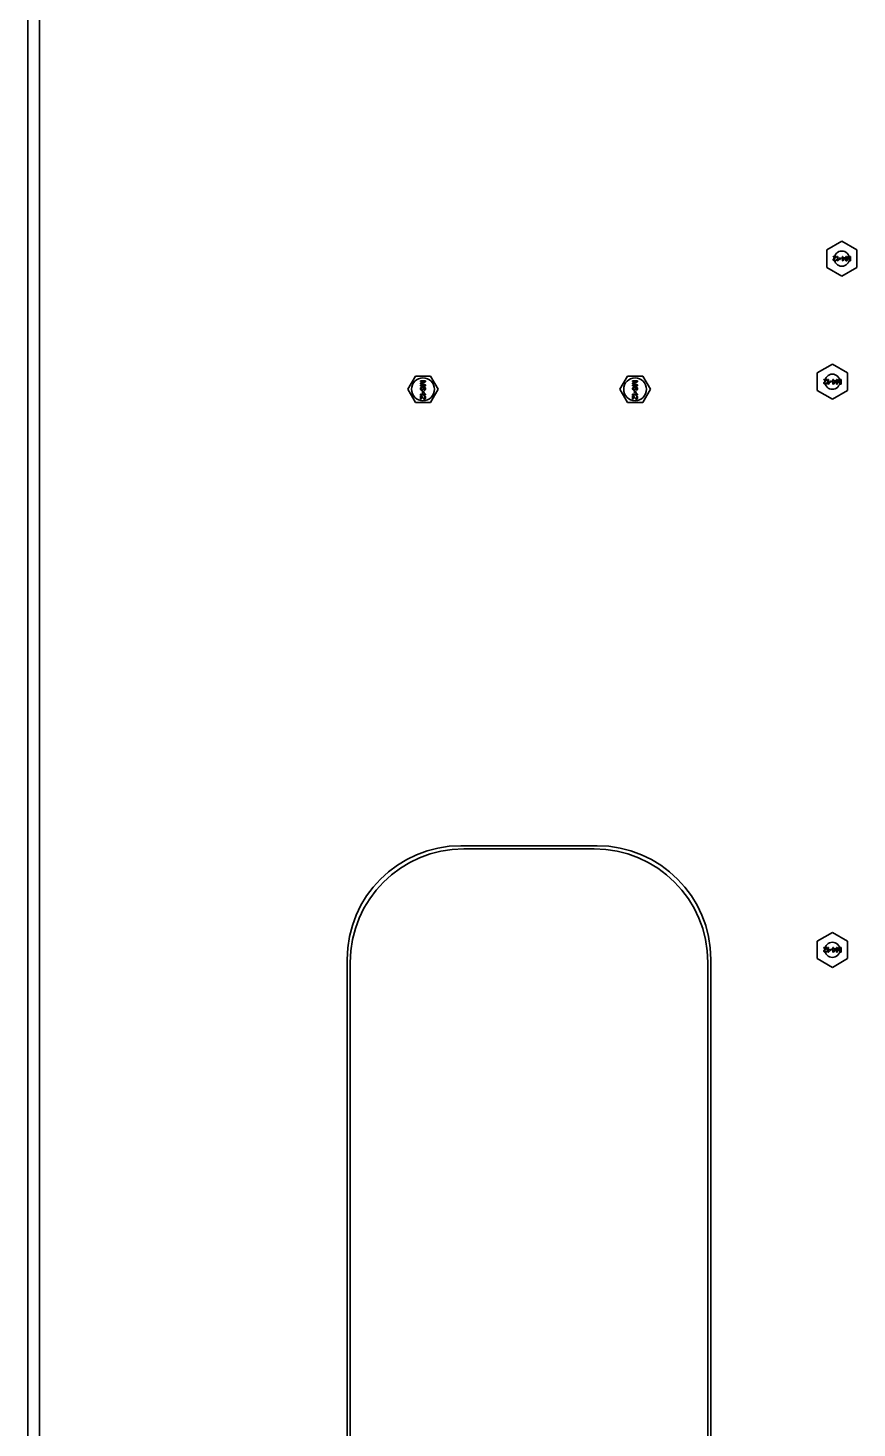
# Model space of a CAD drawing. Header units: millimetres. Extents: x 32496 to 166256, y 3504 to 23939.
# Drawn here: x 141732.2 to 141951.1, y 13461.1 to 13830.7 of the extents above; entities that cross this region are included whole.
import ezdxf

# ---------------------------------------------------------------- set-up
doc = ezdxf.new("R2010")
doc.units = ezdxf.units.MM
doc.layers.get('0').update_dxf_attribs({"lineweight": 35})

# ---------------------------------------------------------------- blocks, each defined once
blk = doc.blocks.new('8-1250')
at = {"linetype": 'Continuous'}
for p, q in [((-6864.13, -32157.29), (-6864.13, -34666.29)), ((-6861.13, -32157.29), (-6861.13, -34666.29)), ((-6653.23, -33134.48), (-6649.23, -33132.17)), ((-6653.23, -33134.48), (-6653.23, -33139.1)), ((-6649.23, -33132.17), (-6645.23, -33134.48)), ((-6645.23, -33139.1), (-6645.23, -33134.48)), ((-6649.23, -33141.41), (-6653.23, -33139.1)), ((-6651.5, -33136.32), (-6651.5, -33136.19)), ((-6651.5, -33136.19), (-6650.6, -33136.19)), ((-6650.8, -33136.32), (-6651.5, -33136.32)), ((-6651.48, -33136.95), (-6651.5, -33137.06)), ((-6651.5, -33137.11), (-6651.5, -33137.06)), ((-6651.5, -33137.11), (-6651.48, -33137.21)), ((-6651.43, -33136.88), (-6651.48, -33136.95)), ((-6651.48, -33137.21), (-6651.38, -33137.31)), ((-6650.8, -33136.32), (-6651.43, -33136.88)), ((-6651.38, -33137.31), (-6651.28, -33137.36)), ((-6651.35, -33137.06), (-6651.3, -33136.95)), ((-6651.35, -33137.06), (-6651.35, -33137.11)), ((-6651.3, -33137.18), (-6651.35, -33137.11)), ((-6651.3, -33136.95), (-6650.6, -33136.32)), ((-6651.23, -33137.24), (-6651.3, -33137.18)), ((-6651.28, -33137.36), (-6651.13, -33137.39)), ((-6651.1, -33137.26), (-6651.23, -33137.24)), ((-6651.03, -33137.39), (-6651.13, -33137.39)), ((-6651.1, -33137.26), (-6651, -33137.26)), ((-6651.03, -33137.39), (-6650.85, -33137.36)), ((-6650.88, -33137.24), (-6651, -33137.26)), ((-6650.8, -33137.18), (-6650.88, -33137.24)), ((-6650.85, -33137.36), (-6650.75, -33137.31)), ((-6650.75, -33137.11), (-6650.8, -33137.18)), ((-6650.75, -33137.11), (-6650.63, -33137.11)), ((-6650.75, -33137.31), (-6650.65, -33137.21)), ((-6650.65, -33137.21), (-6650.63, -33137.11)), ((-6650.6, -33136.19), (-6650.6, -33136.32)), ((-6650.4, -33137.39), (-6650.4, -33136.19)), ((-6650.4, -33136.19), (-6650.25, -33136.19)), ((-6650.25, -33137.39), (-6650.4, -33137.39)), ((-6650.25, -33136.19), (-6650.25, -33137.18)), ((-6650.1, -33137.01), (-6650.25, -33137.18)), ((-6650.25, -33137.39), (-6650.1, -33137.21)), ((-6650.1, -33137.01), (-6650.1, -33137.21)), ((-6649.88, -33136.62), (-6649.9, -33136.65)), ((-6649.9, -33136.65), (-6649.75, -33136.8)), ((-6649.75, -33136.8), (-6649.9, -33136.95)), ((-6649.9, -33136.95), (-6649.88, -33136.98)), ((-6649.75, -33136.75), (-6649.88, -33136.62)), ((-6649.88, -33136.98), (-6649.75, -33136.85)), ((-6649.75, -33136.75), (-6649.75, -33136.57)), ((-6649.75, -33136.57), (-6649.7, -33136.57)), ((-6649.75, -33137.03), (-6649.75, -33136.85)), ((-6649.7, -33137.03), (-6649.75, -33137.03)), ((-6649.7, -33136.57), (-6649.7, -33136.75)), ((-6649.58, -33136.62), (-6649.7, -33136.75)), ((-6649.7, -33136.8), (-6649.55, -33136.65)), ((-6649.55, -33136.95), (-6649.7, -33136.8)), ((-6649.7, -33136.85), (-6649.7, -33137.03)), ((-6649.7, -33136.85), (-6649.58, -33136.98)), ((-6649.55, -33136.65), (-6649.58, -33136.62)), ((-6649.58, -33136.98), (-6649.55, -33136.95)), ((-6649.35, -33136.7), (-6649.35, -33136.55)), ((-6649.35, -33136.55), (-6649.1, -33136.55)), ((-6649.1, -33136.7), (-6649.35, -33136.7)), ((-6645.23, -33139.1), (-6649.23, -33141.41)), ((-6649.1, -33136.55), (-6649.1, -33136.19)), ((-6649.1, -33136.19), (-6648.95, -33136.19)), ((-6649.1, -33137.39), (-6649.1, -33136.7)), ((-6648.95, -33137.39), (-6649.1, -33137.39)), ((-6648.95, -33136.19), (-6648.95, -33136.55)), ((-6648.95, -33136.55), (-6648.35, -33136.55)), ((-6648.95, -33136.7), (-6648.95, -33137.18)), ((-6648.95, -33137.39), (-6648.35, -33136.7)), ((-6648.53, -33136.7), (-6648.95, -33137.18)), ((-6648.53, -33136.7), (-6648.95, -33136.7)), ((-6648.35, -33136.55), (-6648.35, -33136.7)), ((-6648.15, -33137.39), (-6648.15, -33136.19)), ((-6648.15, -33136.19), (-6648, -33136.19)), ((-6647.93, -33137.39), (-6648.15, -33137.39)), ((-6648, -33136.19), (-6648, -33137.13)), ((-6647.65, -33136.19), (-6648, -33137.13)), ((-6647.93, -33137.39), (-6647.55, -33136.32)), ((-6647.65, -33136.19), (-6647.45, -33136.19)), ((-6647.55, -33136.32), (-6647.18, -33137.39)), ((-6647.1, -33137.13), (-6647.45, -33136.19)), ((-6646.95, -33137.39), (-6647.18, -33137.39)), ((-6647.1, -33137.13), (-6647.1, -33136.19)), ((-6647.1, -33136.19), (-6646.95, -33136.19)), ((-6646.95, -33136.19), (-6646.95, -33137.39)), ((-6655.73, -33166.98), (-6651.73, -33164.67)), ((-6651.73, -33164.67), (-6647.73, -33166.98)), ((-6763.87, -33171.29), (-6761.85, -33167.79)), ((-6757.81, -33167.79), (-6761.85, -33167.79)), ((-6757.81, -33167.79), (-6755.79, -33171.29)), ((-6707.87, -33171.29), (-6705.85, -33167.79)), ((-6701.81, -33167.79), (-6705.85, -33167.79)), ((-6701.81, -33167.79), (-6699.79, -33171.29)), ((-6655.73, -33166.98), (-6655.73, -33171.6)), ((-6654, -33168.82), (-6654, -33168.69)), ((-6654, -33168.69), (-6653.1, -33168.69)), ((-6653.1, -33168.69), (-6653.1, -33168.82)), ((-6652.9, -33169.89), (-6652.9, -33168.69)), ((-6652.9, -33168.69), (-6652.75, -33168.69)), ((-6652.75, -33168.69), (-6652.75, -33169.68)), ((-6651.6, -33169.05), (-6651.6, -33168.69)), ((-6651.6, -33168.69), (-6651.45, -33168.69)), ((-6651.45, -33168.69), (-6651.45, -33169.05)), ((-6650.65, -33169.89), (-6650.65, -33168.69)), ((-6650.65, -33168.69), (-6650.5, -33168.69)), ((-6650.5, -33168.69), (-6650.5, -33169.63)), ((-6650.15, -33168.69), (-6650.5, -33169.63)), ((-6650.15, -33168.69), (-6649.95, -33168.69)), ((-6649.6, -33169.63), (-6649.95, -33168.69)), ((-6649.6, -33169.63), (-6649.6, -33168.69)), ((-6649.6, -33168.69), (-6649.45, -33168.69)), ((-6649.45, -33168.69), (-6649.45, -33169.89)), ((-6647.73, -33171.6), (-6647.73, -33166.98)), ((-6761.85, -33174.79), (-6763.87, -33171.29)), ((-6760.48, -33169.25), (-6760.48, -33169.09)), ((-6760.48, -33169.09), (-6759.18, -33169.09)), ((-6759.45, -33169.25), (-6760.48, -33169.63)), ((-6759.45, -33169.25), (-6760.48, -33169.25)), ((-6760.48, -33169.85), (-6760.48, -33169.63)), ((-6760.48, -33169.85), (-6759.45, -33170.23)), ((-6760.48, -33170.39), (-6760.48, -33170.23)), ((-6760.48, -33170.23), (-6759.45, -33170.23)), ((-6759.18, -33170.39), (-6760.48, -33170.39)), ((-6760.45, -33170.9), (-6760.48, -33171.04)), ((-6760.48, -33171.17), (-6760.48, -33171.04)), ((-6760.48, -33171.17), (-6760.45, -33171.31)), ((-6760.37, -33170.77), (-6760.45, -33170.9)), ((-6760.45, -33171.31), (-6760.37, -33171.45)), ((-6760.26, -33170.69), (-6760.37, -33170.77)), ((-6760.37, -33171.45), (-6760.26, -33171.53)), ((-6760.34, -33169.74), (-6759.18, -33169.33)), ((-6759.18, -33170.15), (-6760.34, -33169.74)), ((-6760.34, -33171.01), (-6760.31, -33170.93)), ((-6760.34, -33171.01), (-6760.34, -33171.2)), ((-6760.31, -33171.28), (-6760.34, -33171.2)), ((-6760.31, -33170.93), (-6760.26, -33170.85)), ((-6760.26, -33171.36), (-6760.31, -33171.28)), ((-6760.12, -33170.63), (-6760.26, -33170.69)), ((-6760.26, -33170.85), (-6760.17, -33170.8)), ((-6760.17, -33171.42), (-6760.26, -33171.36)), ((-6760.26, -33171.53), (-6760.12, -33171.58)), ((-6760.17, -33170.8), (-6760.09, -33170.77)), ((-6760.09, -33171.45), (-6760.17, -33171.42)), ((-6759.92, -33170.61), (-6760.12, -33170.63)), ((-6759.98, -33171.58), (-6760.12, -33171.58)), ((-6760.01, -33170.77), (-6760.09, -33170.77)), ((-6760.09, -33171.45), (-6760.01, -33171.45)), ((-6760.06, -33172.01), (-6760.06, -33171.96)), ((-6760.06, -33171.96), (-6759.87, -33171.96)), ((-6759.87, -33172.01), (-6760.06, -33172.01)), ((-6760.01, -33170.77), (-6759.92, -33170.8)), ((-6759.92, -33171.42), (-6760.01, -33171.45)), ((-6759.98, -33171.8), (-6760.01, -33171.82)), ((-6760.01, -33171.82), (-6759.87, -33171.96)), ((-6759.87, -33172.01), (-6760.01, -33172.15)), ((-6760.01, -33172.15), (-6759.98, -33172.18)), ((-6759.98, -33171.58), (-6759.84, -33171.53)), ((-6759.81, -33171.96), (-6759.98, -33171.8)), ((-6759.98, -33172.18), (-6759.81, -33172.01)), ((-6759.92, -33170.61), (-6759.73, -33170.61)), ((-6759.92, -33170.8), (-6759.87, -33170.85)), ((-6759.87, -33171.36), (-6759.92, -33171.42)), ((-6759.87, -33170.85), (-6759.81, -33170.93)), ((-6759.81, -33171.28), (-6759.87, -33171.36)), ((-6759.84, -33171.53), (-6759.76, -33171.45)), ((-6759.81, -33170.93), (-6759.79, -33171.01)), ((-6759.79, -33171.2), (-6759.81, -33171.28)), ((-6759.65, -33171.8), (-6759.81, -33171.96)), ((-6759.81, -33172.01), (-6759.65, -33172.18)), ((-6759.68, -33170.9), (-6759.79, -33170.74)), ((-6759.73, -33170.74), (-6759.79, -33170.74)), ((-6759.79, -33171.2), (-6759.79, -33171.01)), ((-6759.76, -33171.45), (-6759.68, -33171.31)), ((-6759.76, -33171.96), (-6759.62, -33171.82)), ((-6759.76, -33171.96), (-6759.56, -33171.96)), ((-6759.62, -33172.15), (-6759.76, -33172.01)), ((-6759.56, -33172.01), (-6759.76, -33172.01)), ((-6759.54, -33170.63), (-6759.73, -33170.61)), ((-6759.73, -33170.74), (-6759.56, -33170.77)), ((-6759.65, -33171.04), (-6759.68, -33170.9)), ((-6759.68, -33171.31), (-6759.65, -33171.17)), ((-6759.65, -33171.04), (-6759.65, -33171.17)), ((-6759.62, -33171.82), (-6759.65, -33171.8)), ((-6759.65, -33172.18), (-6759.62, -33172.15)), ((-6759.59, -33172.39), (-6759.4, -33172.56)), ((-6759.59, -33172.39), (-6759.37, -33172.39)), ((-6759.56, -33170.77), (-6759.48, -33170.8)), ((-6759.56, -33171.96), (-6759.56, -33172.01)), ((-6759.4, -33170.69), (-6759.54, -33170.63)), ((-6759.48, -33170.8), (-6759.4, -33170.85)), ((-6759.4, -33171.34), (-6759.48, -33171.39)), ((-6759.48, -33171.53), (-6759.48, -33171.39)), ((-6759.48, -33171.53), (-6759.4, -33171.5)), ((-6759.29, -33170.77), (-6759.4, -33170.69)), ((-6759.4, -33170.85), (-6759.34, -33170.93)), ((-6759.34, -33171.26), (-6759.4, -33171.34)), ((-6759.4, -33171.5), (-6759.29, -33171.42)), ((-6759.18, -33172.56), (-6759.37, -33172.39)), ((-6759.34, -33170.93), (-6759.32, -33171.01)), ((-6759.32, -33171.17), (-6759.34, -33171.26)), ((-6759.32, -33171.17), (-6759.32, -33171.01)), ((-6759.21, -33170.9), (-6759.29, -33170.77)), ((-6759.29, -33171.42), (-6759.21, -33171.28)), ((-6759.18, -33171.04), (-6759.21, -33170.9)), ((-6759.21, -33171.28), (-6759.18, -33171.15)), ((-6759.18, -33169.09), (-6759.18, -33169.33)), ((-6759.18, -33170.15), (-6759.18, -33170.39)), ((-6759.18, -33171.04), (-6759.18, -33171.15)), ((-6755.79, -33171.29), (-6757.81, -33174.79)), ((-6705.85, -33174.79), (-6707.87, -33171.29)), ((-6704.48, -33169.25), (-6704.48, -33169.09)), ((-6704.48, -33169.09), (-6703.18, -33169.09)), ((-6703.45, -33169.25), (-6704.48, -33169.63)), ((-6703.45, -33169.25), (-6704.48, -33169.25)), ((-6704.48, -33169.85), (-6704.48, -33169.63)), ((-6704.48, -33169.85), (-6703.45, -33170.23)), ((-6704.48, -33170.39), (-6704.48, -33170.23)), ((-6704.48, -33170.23), (-6703.45, -33170.23)), ((-6703.18, -33170.39), (-6704.48, -33170.39)), ((-6704.45, -33170.9), (-6704.48, -33171.04)), ((-6704.48, -33171.17), (-6704.48, -33171.04)), ((-6704.48, -33171.17), (-6704.45, -33171.31)), ((-6704.37, -33170.77), (-6704.45, -33170.9)), ((-6704.45, -33171.31), (-6704.37, -33171.45)), ((-6704.26, -33170.69), (-6704.37, -33170.77)), ((-6704.37, -33171.45), (-6704.26, -33171.53)), ((-6704.34, -33169.74), (-6703.18, -33169.33)), ((-6703.18, -33170.15), (-6704.34, -33169.74)), ((-6704.34, -33171.01), (-6704.31, -33170.93)), ((-6704.34, -33171.01), (-6704.34, -33171.2)), ((-6704.31, -33171.28), (-6704.34, -33171.2)), ((-6704.31, -33170.93), (-6704.26, -33170.85)), ((-6704.26, -33171.36), (-6704.31, -33171.28)), ((-6704.12, -33170.63), (-6704.26, -33170.69)), ((-6704.26, -33170.85), (-6704.17, -33170.8)), ((-6704.17, -33171.42), (-6704.26, -33171.36)), ((-6704.26, -33171.53), (-6704.12, -33171.58)), ((-6704.17, -33170.8), (-6704.09, -33170.77)), ((-6704.09, -33171.45), (-6704.17, -33171.42)), ((-6703.92, -33170.61), (-6704.12, -33170.63)), ((-6703.98, -33171.58), (-6704.12, -33171.58)), ((-6704.01, -33170.77), (-6704.09, -33170.77)), ((-6704.09, -33171.45), (-6704.01, -33171.45)), ((-6704.06, -33172.01), (-6704.06, -33171.96)), ((-6704.06, -33171.96), (-6703.87, -33171.96)), ((-6703.87, -33172.01), (-6704.06, -33172.01)), ((-6704.01, -33170.77), (-6703.92, -33170.8)), ((-6703.92, -33171.42), (-6704.01, -33171.45)), ((-6703.98, -33171.8), (-6704.01, -33171.82)), ((-6704.01, -33171.82), (-6703.87, -33171.96)), ((-6703.87, -33172.01), (-6704.01, -33172.15)), ((-6704.01, -33172.15), (-6703.98, -33172.18)), ((-6703.98, -33171.58), (-6703.84, -33171.53)), ((-6703.81, -33171.96), (-6703.98, -33171.8)), ((-6703.98, -33172.18), (-6703.81, -33172.01)), ((-6703.92, -33170.61), (-6703.73, -33170.61)), ((-6703.92, -33170.8), (-6703.87, -33170.85)), ((-6703.87, -33171.36), (-6703.92, -33171.42)), ((-6703.87, -33170.85), (-6703.81, -33170.93)), ((-6703.81, -33171.28), (-6703.87, -33171.36)), ((-6703.84, -33171.53), (-6703.76, -33171.45)), ((-6703.81, -33170.93), (-6703.79, -33171.01)), ((-6703.79, -33171.2), (-6703.81, -33171.28)), ((-6703.65, -33171.8), (-6703.81, -33171.96)), ((-6703.81, -33172.01), (-6703.65, -33172.18)), ((-6703.68, -33170.9), (-6703.79, -33170.74)), ((-6703.73, -33170.74), (-6703.79, -33170.74)), ((-6703.79, -33171.2), (-6703.79, -33171.01)), ((-6703.76, -33171.45), (-6703.68, -33171.31)), ((-6703.76, -33171.96), (-6703.62, -33171.82)), ((-6703.76, -33171.96), (-6703.56, -33171.96)), ((-6703.62, -33172.15), (-6703.76, -33172.01)), ((-6703.56, -33172.01), (-6703.76, -33172.01)), ((-6703.54, -33170.63), (-6703.73, -33170.61)), ((-6703.73, -33170.74), (-6703.56, -33170.77)), ((-6703.65, -33171.04), (-6703.68, -33170.9)), ((-6703.68, -33171.31), (-6703.65, -33171.17)), ((-6703.65, -33171.04), (-6703.65, -33171.17)), ((-6703.62, -33171.82), (-6703.65, -33171.8)), ((-6703.65, -33172.18), (-6703.62, -33172.15)), ((-6703.59, -33172.39), (-6703.4, -33172.56)), ((-6703.59, -33172.39), (-6703.37, -33172.39)), ((-6703.56, -33170.77), (-6703.48, -33170.8)), ((-6703.56, -33171.96), (-6703.56, -33172.01)), ((-6703.4, -33170.69), (-6703.54, -33170.63)), ((-6703.48, -33170.8), (-6703.4, -33170.85)), ((-6703.4, -33171.34), (-6703.48, -33171.39)), ((-6703.48, -33171.53), (-6703.48, -33171.39)), ((-6703.48, -33171.53), (-6703.4, -33171.5)), ((-6703.29, -33170.77), (-6703.4, -33170.69)), ((-6703.4, -33170.85), (-6703.34, -33170.93)), ((-6703.34, -33171.26), (-6703.4, -33171.34)), ((-6703.4, -33171.5), (-6703.29, -33171.42)), ((-6703.18, -33172.56), (-6703.37, -33172.39)), ((-6703.34, -33170.93), (-6703.32, -33171.01)), ((-6703.32, -33171.17), (-6703.34, -33171.26)), ((-6703.32, -33171.17), (-6703.32, -33171.01)), ((-6703.21, -33170.9), (-6703.29, -33170.77)), ((-6703.29, -33171.42), (-6703.21, -33171.28)), ((-6703.18, -33171.04), (-6703.21, -33170.9)), ((-6703.21, -33171.28), (-6703.18, -33171.15)), ((-6703.18, -33169.09), (-6703.18, -33169.33)), ((-6703.18, -33170.15), (-6703.18, -33170.39)), ((-6703.18, -33171.04), (-6703.18, -33171.15)), ((-6699.79, -33171.29), (-6701.81, -33174.79)), ((-6651.73, -33173.91), (-6655.73, -33171.6)), ((-6653.3, -33168.82), (-6654, -33168.82)), ((-6653.98, -33169.45), (-6654, -33169.56)), ((-6654, -33169.61), (-6654, -33169.56)), ((-6654, -33169.61), (-6653.98, -33169.71)), ((-6653.93, -33169.38), (-6653.98, -33169.45)), ((-6653.98, -33169.71), (-6653.88, -33169.81)), ((-6653.3, -33168.82), (-6653.93, -33169.38)), ((-6653.88, -33169.81), (-6653.78, -33169.86)), ((-6653.85, -33169.56), (-6653.8, -33169.45)), ((-6653.85, -33169.56), (-6653.85, -33169.61)), ((-6653.8, -33169.68), (-6653.85, -33169.61)), ((-6653.8, -33169.45), (-6653.1, -33168.82)), ((-6653.73, -33169.74), (-6653.8, -33169.68)), ((-6653.78, -33169.86), (-6653.63, -33169.89)), ((-6653.6, -33169.76), (-6653.73, -33169.74)), ((-6653.53, -33169.89), (-6653.63, -33169.89)), ((-6653.6, -33169.76), (-6653.5, -33169.76)), ((-6653.53, -33169.89), (-6653.35, -33169.86)), ((-6653.38, -33169.74), (-6653.5, -33169.76)), ((-6653.3, -33169.68), (-6653.38, -33169.74)), ((-6653.35, -33169.86), (-6653.25, -33169.81)), ((-6653.25, -33169.61), (-6653.3, -33169.68)), ((-6653.25, -33169.61), (-6653.13, -33169.61)), ((-6653.25, -33169.81), (-6653.15, -33169.71)), ((-6653.15, -33169.71), (-6653.13, -33169.61)), ((-6652.75, -33169.89), (-6652.9, -33169.89)), ((-6652.6, -33169.51), (-6652.75, -33169.68)), ((-6652.75, -33169.89), (-6652.6, -33169.71)), ((-6652.6, -33169.51), (-6652.6, -33169.71)), ((-6652.38, -33169.12), (-6652.4, -33169.15)), ((-6652.4, -33169.15), (-6652.25, -33169.3)), ((-6652.25, -33169.3), (-6652.4, -33169.45)), ((-6652.4, -33169.45), (-6652.38, -33169.48)), ((-6652.25, -33169.25), (-6652.38, -33169.12)), ((-6652.38, -33169.48), (-6652.25, -33169.35)), ((-6652.25, -33169.25), (-6652.25, -33169.07)), ((-6652.25, -33169.07), (-6652.2, -33169.07)), ((-6652.25, -33169.53), (-6652.25, -33169.35)), ((-6652.2, -33169.53), (-6652.25, -33169.53)), ((-6652.2, -33169.07), (-6652.2, -33169.25)), ((-6652.08, -33169.12), (-6652.2, -33169.25)), ((-6652.2, -33169.3), (-6652.05, -33169.15)), ((-6652.05, -33169.45), (-6652.2, -33169.3)), ((-6652.2, -33169.35), (-6652.2, -33169.53)), ((-6652.2, -33169.35), (-6652.08, -33169.48)), ((-6652.05, -33169.15), (-6652.08, -33169.12)), ((-6652.08, -33169.48), (-6652.05, -33169.45)), ((-6651.85, -33169.2), (-6651.85, -33169.05)), ((-6651.85, -33169.05), (-6651.6, -33169.05)), ((-6651.6, -33169.2), (-6651.85, -33169.2)), ((-6647.73, -33171.6), (-6651.73, -33173.91)), ((-6651.6, -33169.89), (-6651.6, -33169.2)), ((-6651.45, -33169.89), (-6651.6, -33169.89)), ((-6651.45, -33169.05), (-6650.85, -33169.05)), ((-6651.45, -33169.2), (-6651.45, -33169.68)), ((-6651.45, -33169.89), (-6650.85, -33169.2)), ((-6651.03, -33169.2), (-6651.45, -33169.68)), ((-6651.03, -33169.2), (-6651.45, -33169.2)), ((-6650.85, -33169.05), (-6650.85, -33169.2)), ((-6650.43, -33169.89), (-6650.65, -33169.89)), ((-6650.43, -33169.89), (-6650.05, -33168.82)), ((-6650.05, -33168.82), (-6649.68, -33169.89)), ((-6649.45, -33169.89), (-6649.68, -33169.89)), ((-6761.85, -33174.79), (-6757.81, -33174.79)), ((-6760.48, -33172.72), (-6760.48, -33172.56)), ((-6760.48, -33172.56), (-6759.4, -33172.56)), ((-6759.18, -33172.72), (-6760.48, -33172.72)), ((-6760.48, -33173.91), (-6760.48, -33172.93)), ((-6760.48, -33172.93), (-6760.34, -33172.93)), ((-6760.34, -33173.91), (-6760.48, -33173.91)), ((-6759.65, -33173.69), (-6760.34, -33172.93)), ((-6760.34, -33173.15), (-6760.34, -33173.91)), ((-6760.34, -33173.15), (-6759.73, -33173.83)), ((-6759.73, -33173.83), (-6759.65, -33173.88)), ((-6759.54, -33173.75), (-6759.65, -33173.69)), ((-6759.65, -33173.88), (-6759.54, -33173.91)), ((-6759.54, -33173.75), (-6759.48, -33173.75)), ((-6759.48, -33173.91), (-6759.54, -33173.91)), ((-6759.48, -33173.1), (-6759.48, -33172.96)), ((-6759.37, -33172.99), (-6759.48, -33172.96)), ((-6759.48, -33173.1), (-6759.4, -33173.15)), ((-6759.4, -33173.69), (-6759.48, -33173.75)), ((-6759.48, -33173.91), (-6759.37, -33173.88)), ((-6759.4, -33173.15), (-6759.34, -33173.23)), ((-6759.34, -33173.61), (-6759.4, -33173.69)), ((-6759.26, -33173.1), (-6759.37, -33172.99)), ((-6759.37, -33173.88), (-6759.26, -33173.77)), ((-6759.34, -33173.23), (-6759.32, -33173.37)), ((-6759.32, -33173.48), (-6759.34, -33173.61)), ((-6759.32, -33173.48), (-6759.32, -33173.37)), ((-6759.21, -33173.21), (-6759.26, -33173.1)), ((-6759.26, -33173.77), (-6759.21, -33173.67)), ((-6759.18, -33173.4), (-6759.21, -33173.21)), ((-6759.21, -33173.67), (-6759.18, -33173.5)), ((-6759.18, -33172.56), (-6759.18, -33172.72)), ((-6759.18, -33173.4), (-6759.18, -33173.5)), ((-6705.85, -33174.79), (-6701.81, -33174.79)), ((-6704.48, -33172.72), (-6704.48, -33172.56)), ((-6704.48, -33172.56), (-6703.4, -33172.56)), ((-6703.18, -33172.72), (-6704.48, -33172.72)), ((-6704.48, -33173.91), (-6704.48, -33172.93)), ((-6704.48, -33172.93), (-6704.34, -33172.93)), ((-6704.34, -33173.91), (-6704.48, -33173.91)), ((-6703.65, -33173.69), (-6704.34, -33172.93)), ((-6704.34, -33173.15), (-6704.34, -33173.91)), ((-6704.34, -33173.15), (-6703.73, -33173.83)), ((-6703.73, -33173.83), (-6703.65, -33173.88)), ((-6703.54, -33173.75), (-6703.65, -33173.69)), ((-6703.65, -33173.88), (-6703.54, -33173.91)), ((-6703.54, -33173.75), (-6703.48, -33173.75)), ((-6703.48, -33173.91), (-6703.54, -33173.91)), ((-6703.48, -33173.1), (-6703.48, -33172.96)), ((-6703.37, -33172.99), (-6703.48, -33172.96)), ((-6703.48, -33173.1), (-6703.4, -33173.15)), ((-6703.4, -33173.69), (-6703.48, -33173.75)), ((-6703.48, -33173.91), (-6703.37, -33173.88)), ((-6703.4, -33173.15), (-6703.34, -33173.23)), ((-6703.34, -33173.61), (-6703.4, -33173.69)), ((-6703.26, -33173.1), (-6703.37, -33172.99)), ((-6703.37, -33173.88), (-6703.26, -33173.77)), ((-6703.34, -33173.23), (-6703.32, -33173.37)), ((-6703.32, -33173.48), (-6703.34, -33173.61)), ((-6703.32, -33173.48), (-6703.32, -33173.37)), ((-6703.21, -33173.21), (-6703.26, -33173.1)), ((-6703.26, -33173.77), (-6703.21, -33173.67)), ((-6703.18, -33173.4), (-6703.21, -33173.21)), ((-6703.21, -33173.67), (-6703.18, -33173.5)), ((-6703.18, -33172.56), (-6703.18, -33172.72)), ((-6703.18, -33173.4), (-6703.18, -33173.5)), ((-6713.83, -33291.79), (-6749.83, -33291.79)), ((-6749.03, -33292.59), (-6714.63, -33292.59)), ((-6655.73, -33316.98), (-6651.73, -33314.67)), ((-6651.73, -33314.67), (-6647.73, -33316.98)), ((-6655.73, -33316.98), (-6655.73, -33321.6)), ((-6654, -33318.82), (-6654, -33318.69)), ((-6654, -33318.69), (-6653.1, -33318.69)), ((-6653.3, -33318.82), (-6654, -33318.82)), ((-6653.98, -33319.45), (-6654, -33319.56)), ((-6654, -33319.61), (-6654, -33319.56)), ((-6654, -33319.61), (-6653.98, -33319.71)), ((-6653.93, -33319.38), (-6653.98, -33319.45)), ((-6653.98, -33319.71), (-6653.88, -33319.81)), ((-6653.3, -33318.82), (-6653.93, -33319.38)), ((-6653.88, -33319.81), (-6653.78, -33319.86)), ((-6653.85, -33319.56), (-6653.8, -33319.45)), ((-6653.85, -33319.56), (-6653.85, -33319.61)), ((-6653.8, -33319.68), (-6653.85, -33319.61)), ((-6653.8, -33319.45), (-6653.1, -33318.82)), ((-6653.73, -33319.74), (-6653.8, -33319.68)), ((-6653.78, -33319.86), (-6653.63, -33319.89)), ((-6653.6, -33319.76), (-6653.73, -33319.74)), ((-6653.53, -33319.89), (-6653.63, -33319.89)), ((-6653.6, -33319.76), (-6653.5, -33319.76)), ((-6653.53, -33319.89), (-6653.35, -33319.86)), ((-6653.38, -33319.74), (-6653.5, -33319.76)), ((-6653.3, -33319.68), (-6653.38, -33319.74)), ((-6653.35, -33319.86), (-6653.25, -33319.81)), ((-6653.25, -33319.61), (-6653.3, -33319.68)), ((-6653.25, -33319.61), (-6653.13, -33319.61)), ((-6653.25, -33319.81), (-6653.15, -33319.71)), ((-6653.15, -33319.71), (-6653.13, -33319.61)), ((-6653.1, -33318.69), (-6653.1, -33318.82)), ((-6652.9, -33319.89), (-6652.9, -33318.69)), ((-6652.9, -33318.69), (-6652.75, -33318.69)), ((-6652.75, -33319.89), (-6652.9, -33319.89)), ((-6652.75, -33318.69), (-6652.75, -33319.68)), ((-6652.6, -33319.51), (-6652.75, -33319.68)), ((-6652.75, -33319.89), (-6652.6, -33319.71)), ((-6652.6, -33319.51), (-6652.6, -33319.71)), ((-6652.38, -33319.12), (-6652.4, -33319.15)), ((-6652.4, -33319.15), (-6652.25, -33319.3)), ((-6652.25, -33319.3), (-6652.4, -33319.45)), ((-6652.4, -33319.45), (-6652.38, -33319.48)), ((-6652.25, -33319.25), (-6652.38, -33319.12)), ((-6652.38, -33319.48), (-6652.25, -33319.35)), ((-6652.25, -33319.25), (-6652.25, -33319.07)), ((-6652.25, -33319.07), (-6652.2, -33319.07)), ((-6652.25, -33319.53), (-6652.25, -33319.35)), ((-6652.2, -33319.53), (-6652.25, -33319.53)), ((-6652.2, -33319.07), (-6652.2, -33319.25)), ((-6652.08, -33319.12), (-6652.2, -33319.25)), ((-6652.2, -33319.3), (-6652.05, -33319.15)), ((-6652.05, -33319.45), (-6652.2, -33319.3)), ((-6652.2, -33319.35), (-6652.2, -33319.53)), ((-6652.2, -33319.35), (-6652.08, -33319.48)), ((-6652.05, -33319.15), (-6652.08, -33319.12)), ((-6652.08, -33319.48), (-6652.05, -33319.45)), ((-6651.85, -33319.2), (-6651.85, -33319.05)), ((-6651.85, -33319.05), (-6651.6, -33319.05)), ((-6651.6, -33319.2), (-6651.85, -33319.2)), ((-6651.6, -33319.05), (-6651.6, -33318.69)), ((-6651.6, -33318.69), (-6651.45, -33318.69)), ((-6651.6, -33319.89), (-6651.6, -33319.2)), ((-6651.45, -33319.89), (-6651.6, -33319.89)), ((-6651.45, -33318.69), (-6651.45, -33319.05)), ((-6651.45, -33319.05), (-6650.85, -33319.05)), ((-6651.45, -33319.2), (-6651.45, -33319.68)), ((-6651.45, -33319.89), (-6650.85, -33319.2)), ((-6651.03, -33319.2), (-6651.45, -33319.68)), ((-6651.03, -33319.2), (-6651.45, -33319.2)), ((-6650.85, -33319.05), (-6650.85, -33319.2)), ((-6650.65, -33319.89), (-6650.65, -33318.69)), ((-6650.65, -33318.69), (-6650.5, -33318.69)), ((-6650.43, -33319.89), (-6650.65, -33319.89)), ((-6650.5, -33318.69), (-6650.5, -33319.63)), ((-6650.15, -33318.69), (-6650.5, -33319.63)), ((-6650.43, -33319.89), (-6650.05, -33318.82)), ((-6650.15, -33318.69), (-6649.95, -33318.69)), ((-6650.05, -33318.82), (-6649.68, -33319.89)), ((-6649.6, -33319.63), (-6649.95, -33318.69)), ((-6649.45, -33319.89), (-6649.68, -33319.89)), ((-6649.6, -33319.63), (-6649.6, -33318.69)), ((-6649.6, -33318.69), (-6649.45, -33318.69)), ((-6649.45, -33318.69), (-6649.45, -33319.89)), ((-6647.73, -33321.6), (-6647.73, -33316.98)), ((-6779.83, -33321.79), (-6779.83, -33562.79)), ((-6779.03, -33561.99), (-6779.03, -33322.59)), ((-6684.63, -33322.59), (-6684.63, -33561.99)), ((-6683.83, -33562.79), (-6683.83, -33321.79)), ((-6651.73, -33323.91), (-6655.73, -33321.6)), ((-6647.73, -33321.6), (-6651.73, -33323.91))]:
    blk.add_line(p, q, dxfattribs=at)
for centre, radius in [((-6649.23, -33136.79), 2), ((-6759.83, -33171.29), 3), ((-6703.83, -33171.29), 3), ((-6651.73, -33169.29), 2), ((-6651.73, -33319.29), 2)]:
    blk.add_circle(centre, radius, dxfattribs=at)
for centre, start, end in [((-6749.83, -33321.79), 90, 180), ((-6749.03, -33322.59), 90, 180), ((-6714.63, -33322.59), 0, 90), ((-6713.83, -33321.79), 0, 90)]:
    blk.add_arc(centre, 30, start, end, dxfattribs=at)

msp = doc.modelspace()

# ---------------------------------------------------------------- block references
at = {"color": 6}
msp.add_blockref('8-1250', (148596.331, 46906.597), dxfattribs=at)

doc.saveas('drawing.dxf')
